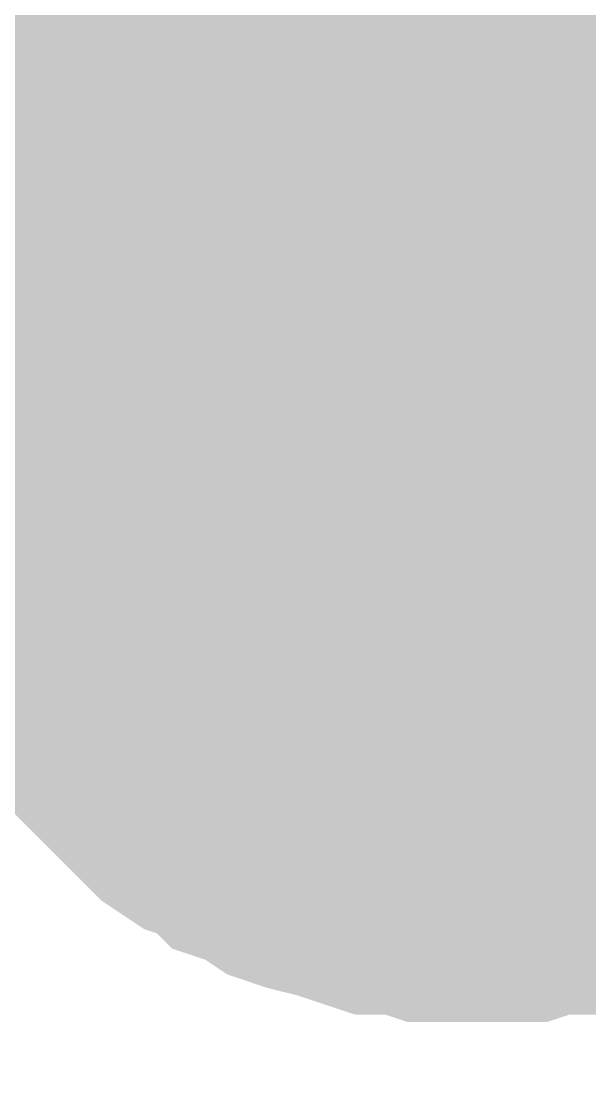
# Model space of a CAD drawing. Header units: inches. Extents: x 0 to 841, y 0 to 594.
# Drawn here: x 191.845 to 192.686, y 363.99 to 365.563 of the extents above; entities that cross this region are included whole.
import ezdxf

# ---------------------------------------------------------------- set-up
doc = ezdxf.new("R2010")
doc.units = ezdxf.units.IN
doc.layers.add('Sheet', color=255, linetype='Continuous')

msp = doc.modelspace()

# ---------------------------------------------------------------- linework, layer by layer
at = {"layer": 'Sheet'}
for points in [[(147.5253, 359.998, 0.7493, 0.7493, 0), (142.5173, 359.998, 0.7493, 0.7493, 0), (142.5173, 377.4936, 0.7493, 0.7493, 0), (192.5196, 377.4936, 0.7493, 0.7493, 0), (192.5196, 364.9951, 0.7493, 0.7493, 0), (187.5227, 364.9951, 0.7493, 0.7493, 0)], [(191.756, 364.9951, 0.2997, 0.2997, 0), (191.756, 365.0288, 0.2997, 0.2997, 0), (191.756, 365.0737, 0.2997, 0.2997, 0), (191.7672, 365.1074, 0.2997, 0.2997, 0), (191.7672, 365.1523, 0.2997, 0.2997, 0), (191.7785, 365.186, 0.2997, 0.2997, 0), (191.7897, 365.2197, 0.2997, 0.2997, 0), (191.8009, 365.2534, 0.2997, 0.2997, 0), (191.8121, 365.2871, 0.2997, 0.2997, 0), (191.8346, 365.3208, 0.2997, 0.2997, 0), (191.8458, 365.3545, 0.2997, 0.2997, 0), (191.8683, 365.3882, 0.2997, 0.2997, 0), (191.8795, 365.4218, 0.2997, 0.2997, 0), (191.902, 365.4443, 0.2997, 0.2997, 0), (191.9244, 365.478, 0.2997, 0.2997, 0), (191.9581, 365.5117, 0.2997, 0.2997, 0), (191.9806, 365.5341, 0.2997, 0.2997, 0), (192.003, 365.5566, 0.2997, 0.2997, 0), (192.0367, 365.5791, 0.2997, 0.2997, 0), (192.0592, 365.6015, 0.2997, 0.2997, 0), (192.0929, 365.624, 0.2997, 0.2997, 0), (192.1265, 365.6464, 0.2997, 0.2997, 0), (192.149, 365.6689, 0.2997, 0.2997, 0), (192.1827, 365.6801, 0.2997, 0.2997, 0), (192.2164, 365.7026, 0.2997, 0.2997, 0), (192.2501, 365.7138, 0.2997, 0.2997, 0)], [(191.756, 364.9951, 0.2997, 0.2997, 0), (191.756, 365.0288, 0.2997, 0.2997, 0), (191.756, 365.0737, 0.2997, 0.2997, 0), (191.7672, 365.1074, 0.2997, 0.2997, 0), (191.7672, 365.1523, 0.2997, 0.2997, 0), (191.7785, 365.186, 0.2997, 0.2997, 0), (191.7897, 365.2197, 0.2997, 0.2997, 0), (191.8009, 365.2534, 0.2997, 0.2997, 0), (191.8121, 365.2871, 0.2997, 0.2997, 0), (191.8346, 365.3208, 0.2997, 0.2997, 0), (191.8458, 365.3545, 0.2997, 0.2997, 0), (191.8683, 365.3882, 0.2997, 0.2997, 0), (191.8795, 365.4218, 0.2997, 0.2997, 0), (191.902, 365.4443, 0.2997, 0.2997, 0), (191.9244, 365.478, 0.2997, 0.2997, 0), (191.9581, 365.5117, 0.2997, 0.2997, 0), (191.9806, 365.5341, 0.2997, 0.2997, 0), (192.003, 365.5566, 0.2997, 0.2997, 0), (192.0367, 365.5791, 0.2997, 0.2997, 0), (192.0592, 365.6015, 0.2997, 0.2997, 0), (192.0929, 365.624, 0.2997, 0.2997, 0), (192.1265, 365.6464, 0.2997, 0.2997, 0), (192.149, 365.6689, 0.2997, 0.2997, 0), (192.1827, 365.6801, 0.2997, 0.2997, 0), (192.2164, 365.7026, 0.2997, 0.2997, 0), (192.2501, 365.7138, 0.2997, 0.2997, 0)], [(191.756, 364.9951, 0.2997, 0.2997, 0), (191.756, 365.0288, 0.2997, 0.2997, 0), (191.756, 365.0737, 0.2997, 0.2997, 0), (191.7672, 365.1074, 0.2997, 0.2997, 0), (191.7672, 365.1523, 0.2997, 0.2997, 0), (191.7785, 365.186, 0.2997, 0.2997, 0), (191.7897, 365.2197, 0.2997, 0.2997, 0), (191.8009, 365.2534, 0.2997, 0.2997, 0), (191.8121, 365.2871, 0.2997, 0.2997, 0), (191.8346, 365.3208, 0.2997, 0.2997, 0), (191.8458, 365.3545, 0.2997, 0.2997, 0), (191.8683, 365.3882, 0.2997, 0.2997, 0), (191.8795, 365.4218, 0.2997, 0.2997, 0), (191.902, 365.4443, 0.2997, 0.2997, 0), (191.9244, 365.478, 0.2997, 0.2997, 0), (191.9581, 365.5117, 0.2997, 0.2997, 0), (191.9806, 365.5341, 0.2997, 0.2997, 0), (192.003, 365.5566, 0.2997, 0.2997, 0), (192.0367, 365.5791, 0.2997, 0.2997, 0), (192.0592, 365.6015, 0.2997, 0.2997, 0), (192.0929, 365.624, 0.2997, 0.2997, 0), (192.1265, 365.6464, 0.2997, 0.2997, 0), (192.149, 365.6689, 0.2997, 0.2997, 0), (192.1827, 365.6801, 0.2997, 0.2997, 0), (192.2164, 365.7026, 0.2997, 0.2997, 0), (192.2501, 365.7138, 0.2997, 0.2997, 0)], [(192.7778, 365.7138, 0.2997, 0.2997, 0), (192.8115, 365.7026, 0.2997, 0.2997, 0), (192.8452, 365.6801, 0.2997, 0.2997, 0)], [(192.7778, 365.7138, 0.2997, 0.2997, 0), (192.8115, 365.7026, 0.2997, 0.2997, 0), (192.8452, 365.6801, 0.2997, 0.2997, 0)], [(192.7778, 365.7138, 0.2997, 0.2997, 0), (192.8115, 365.7026, 0.2997, 0.2997, 0), (192.8452, 365.6801, 0.2997, 0.2997, 0)], [(191.7897, 365.2197, 0.0991, 0.0991, 0), (191.8009, 365.2534, 0.0991, 0.0991, 0), (191.8121, 365.2871, 0.0991, 0.0991, 0), (191.8346, 365.3208, 0.0991, 0.0991, 0), (191.8458, 365.3545, 0.0991, 0.0991, 0), (191.8683, 365.3882, 0.0991, 0.0991, 0), (191.8795, 365.4218, 0.0991, 0.0991, 0), (191.902, 365.4443, 0.0991, 0.0991, 0), (191.9244, 365.478, 0.0991, 0.0991, 0), (191.9581, 365.5117, 0.0991, 0.0991, 0), (191.9806, 365.5341, 0.0991, 0.0991, 0), (192.003, 365.5566, 0.0991, 0.0991, 0), (192.0367, 365.5791, 0.0991, 0.0991, 0), (192.0592, 365.6015, 0.0991, 0.0991, 0), (192.0929, 365.624, 0.0991, 0.0991, 0)], [(191.7897, 365.2197, 0.0991, 0.0991, 0), (191.8009, 365.2534, 0.0991, 0.0991, 0), (191.8121, 365.2871, 0.0991, 0.0991, 0), (191.8346, 365.3208, 0.0991, 0.0991, 0), (191.8458, 365.3545, 0.0991, 0.0991, 0), (191.8683, 365.3882, 0.0991, 0.0991, 0), (191.8795, 365.4218, 0.0991, 0.0991, 0), (191.902, 365.4443, 0.0991, 0.0991, 0), (191.9244, 365.478, 0.0991, 0.0991, 0), (191.9581, 365.5117, 0.0991, 0.0991, 0), (191.9806, 365.5341, 0.0991, 0.0991, 0), (192.003, 365.5566, 0.0991, 0.0991, 0), (192.0367, 365.5791, 0.0991, 0.0991, 0), (192.0592, 365.6015, 0.0991, 0.0991, 0), (192.0929, 365.624, 0.0991, 0.0991, 0)], [(191.7897, 365.2197, 0.0991, 0.0991, 0), (191.8009, 365.2534, 0.0991, 0.0991, 0), (191.8121, 365.2871, 0.0991, 0.0991, 0), (191.8346, 365.3208, 0.0991, 0.0991, 0), (191.8458, 365.3545, 0.0991, 0.0991, 0), (191.8683, 365.3882, 0.0991, 0.0991, 0), (191.8795, 365.4218, 0.0991, 0.0991, 0), (191.902, 365.4443, 0.0991, 0.0991, 0), (191.9244, 365.478, 0.0991, 0.0991, 0), (191.9581, 365.5117, 0.0991, 0.0991, 0), (191.9806, 365.5341, 0.0991, 0.0991, 0), (192.003, 365.5566, 0.0991, 0.0991, 0), (192.0367, 365.5791, 0.0991, 0.0991, 0), (192.0592, 365.6015, 0.0991, 0.0991, 0), (192.0929, 365.624, 0.0991, 0.0991, 0)], [(192.0143, 364.9951, 0.2997, 0.2997, 0), (192.0143, 365.0176, 0.2997, 0.2997, 0), (192.0143, 365.0513, 0.2997, 0.2997, 0), (192.0255, 365.0737, 0.2997, 0.2997, 0), (192.0255, 365.0962, 0.2997, 0.2997, 0), (192.0255, 365.1186, 0.2997, 0.2997, 0), (192.0367, 365.1411, 0.2997, 0.2997, 0), (192.0479, 365.1748, 0.2997, 0.2997, 0), (192.0592, 365.1973, 0.2997, 0.2997, 0), (192.0592, 365.2197, 0.2997, 0.2997, 0), (192.0704, 365.2422, 0.2997, 0.2997, 0), (192.0816, 365.2534, 0.2997, 0.2997, 0), (192.1041, 365.2759, 0.2997, 0.2997, 0), (192.1153, 365.2983, 0.2997, 0.2997, 0), (192.1265, 365.3208, 0.2997, 0.2997, 0), (192.149, 365.332, 0.2997, 0.2997, 0), (192.1602, 365.3545, 0.2997, 0.2997, 0), (192.1827, 365.3657, 0.2997, 0.2997, 0), (192.1939, 365.3882, 0.2997, 0.2997, 0), (192.2164, 365.3994, 0.2997, 0.2997, 0), (192.2388, 365.4106, 0.2997, 0.2997, 0), (192.2613, 365.4331, 0.2997, 0.2997, 0), (192.2725, 365.4443, 0.2997, 0.2997, 0), (192.295, 365.4555, 0.2997, 0.2997, 0), (192.3174, 365.4555, 0.2997, 0.2997, 0), (192.3399, 365.4668, 0.2997, 0.2997, 0), (192.3736, 365.478, 0.2997, 0.2997, 0), (192.396, 365.4892, 0.2997, 0.2997, 0), (192.4185, 365.4892, 0.2997, 0.2997, 0), (192.441, 365.4892, 0.2997, 0.2997, 0), (192.4634, 365.5005, 0.2997, 0.2997, 0), (192.4971, 365.5005, 0.2997, 0.2997, 0), (192.5196, 365.5005, 0.2997, 0.2997, 0)], [(192.0143, 364.9951, 0.2997, 0.2997, 0), (192.0143, 365.0176, 0.2997, 0.2997, 0), (192.0143, 365.0513, 0.2997, 0.2997, 0), (192.0255, 365.0737, 0.2997, 0.2997, 0), (192.0255, 365.0962, 0.2997, 0.2997, 0), (192.0255, 365.1186, 0.2997, 0.2997, 0), (192.0367, 365.1411, 0.2997, 0.2997, 0), (192.0479, 365.1748, 0.2997, 0.2997, 0), (192.0592, 365.1973, 0.2997, 0.2997, 0), (192.0592, 365.2197, 0.2997, 0.2997, 0), (192.0704, 365.2422, 0.2997, 0.2997, 0), (192.0816, 365.2534, 0.2997, 0.2997, 0), (192.1041, 365.2759, 0.2997, 0.2997, 0), (192.1153, 365.2983, 0.2997, 0.2997, 0), (192.1265, 365.3208, 0.2997, 0.2997, 0), (192.149, 365.332, 0.2997, 0.2997, 0), (192.1602, 365.3545, 0.2997, 0.2997, 0), (192.1827, 365.3657, 0.2997, 0.2997, 0), (192.1939, 365.3882, 0.2997, 0.2997, 0), (192.2164, 365.3994, 0.2997, 0.2997, 0), (192.2388, 365.4106, 0.2997, 0.2997, 0), (192.2613, 365.4331, 0.2997, 0.2997, 0), (192.2725, 365.4443, 0.2997, 0.2997, 0), (192.295, 365.4555, 0.2997, 0.2997, 0), (192.3174, 365.4555, 0.2997, 0.2997, 0), (192.3399, 365.4668, 0.2997, 0.2997, 0), (192.3736, 365.478, 0.2997, 0.2997, 0), (192.396, 365.4892, 0.2997, 0.2997, 0), (192.4185, 365.4892, 0.2997, 0.2997, 0), (192.441, 365.4892, 0.2997, 0.2997, 0), (192.4634, 365.5005, 0.2997, 0.2997, 0), (192.4971, 365.5005, 0.2997, 0.2997, 0), (192.5196, 365.5005, 0.2997, 0.2997, 0)], [(192.5196, 365.5005, 0.2997, 0.2997, 0), (192.5196, 365.5005, 0.2997, 0.2997, 0)], [(192.5196, 365.5005, 0.2997, 0.2997, 0), (192.542, 365.5005, 0.2997, 0.2997, 0), (192.5757, 365.5005, 0.2997, 0.2997, 0), (192.5982, 365.4892, 0.2997, 0.2997, 0), (192.6206, 365.4892, 0.2997, 0.2997, 0), (192.6431, 365.4892, 0.2997, 0.2997, 0), (192.6655, 365.478, 0.2997, 0.2997, 0), (192.6992, 365.4668, 0.2997, 0.2997, 0), (192.7217, 365.4555, 0.2997, 0.2997, 0), (192.7441, 365.4555, 0.2997, 0.2997, 0), (192.7666, 365.4443, 0.2997, 0.2997, 0), (192.7778, 365.4331, 0.2997, 0.2997, 0), (192.8003, 365.4106, 0.2997, 0.2997, 0), (192.8227, 365.3994, 0.2997, 0.2997, 0), (192.8452, 365.3882, 0.2997, 0.2997, 0)], [(192.5196, 365.5005, 0.2997, 0.2997, 0), (192.5196, 365.5005, 0.2997, 0.2997, 0)], [(192.5196, 365.5005, 0.2997, 0.2997, 0), (192.542, 365.5005, 0.2997, 0.2997, 0), (192.5757, 365.5005, 0.2997, 0.2997, 0), (192.5982, 365.4892, 0.2997, 0.2997, 0), (192.6206, 365.4892, 0.2997, 0.2997, 0), (192.6431, 365.4892, 0.2997, 0.2997, 0), (192.6655, 365.478, 0.2997, 0.2997, 0), (192.6992, 365.4668, 0.2997, 0.2997, 0), (192.7217, 365.4555, 0.2997, 0.2997, 0), (192.7441, 365.4555, 0.2997, 0.2997, 0), (192.7666, 365.4443, 0.2997, 0.2997, 0), (192.7778, 365.4331, 0.2997, 0.2997, 0), (192.8003, 365.4106, 0.2997, 0.2997, 0), (192.8227, 365.3994, 0.2997, 0.2997, 0), (192.8452, 365.3882, 0.2997, 0.2997, 0)], [(192.0143, 364.9951, 0.0991, 0.0991, 0), (192.0143, 365.0176, 0.0991, 0.0991, 0), (192.0143, 365.0513, 0.0991, 0.0991, 0), (192.0255, 365.0737, 0.0991, 0.0991, 0), (192.0255, 365.0962, 0.0991, 0.0991, 0), (192.0255, 365.1186, 0.0991, 0.0991, 0), (192.0367, 365.1411, 0.0991, 0.0991, 0), (192.0479, 365.1748, 0.0991, 0.0991, 0), (192.0592, 365.1973, 0.0991, 0.0991, 0), (192.0592, 365.2197, 0.0991, 0.0991, 0), (192.0704, 365.2422, 0.0991, 0.0991, 0), (192.0816, 365.2534, 0.0991, 0.0991, 0), (192.1041, 365.2759, 0.0991, 0.0991, 0), (192.1153, 365.2983, 0.0991, 0.0991, 0), (192.1265, 365.3208, 0.0991, 0.0991, 0), (192.149, 365.332, 0.0991, 0.0991, 0), (192.1602, 365.3545, 0.0991, 0.0991, 0), (192.1827, 365.3657, 0.0991, 0.0991, 0), (192.1939, 365.3882, 0.0991, 0.0991, 0), (192.2164, 365.3994, 0.0991, 0.0991, 0), (192.2388, 365.4106, 0.0991, 0.0991, 0), (192.2613, 365.4331, 0.0991, 0.0991, 0), (192.2725, 365.4443, 0.0991, 0.0991, 0), (192.295, 365.4555, 0.0991, 0.0991, 0), (192.3174, 365.4555, 0.0991, 0.0991, 0), (192.3399, 365.4668, 0.0991, 0.0991, 0), (192.3736, 365.478, 0.0991, 0.0991, 0), (192.396, 365.4892, 0.0991, 0.0991, 0), (192.4185, 365.4892, 0.0991, 0.0991, 0), (192.441, 365.4892, 0.0991, 0.0991, 0), (192.4634, 365.5005, 0.0991, 0.0991, 0), (192.4971, 365.5005, 0.0991, 0.0991, 0), (192.5196, 365.5005, 0.0991, 0.0991, 0)], [(192.0143, 364.9951, 0.0991, 0.0991, 0), (192.0143, 365.0176, 0.0991, 0.0991, 0), (192.0143, 365.0513, 0.0991, 0.0991, 0), (192.0255, 365.0737, 0.0991, 0.0991, 0), (192.0255, 365.0962, 0.0991, 0.0991, 0), (192.0255, 365.1186, 0.0991, 0.0991, 0), (192.0367, 365.1411, 0.0991, 0.0991, 0), (192.0479, 365.1748, 0.0991, 0.0991, 0), (192.0592, 365.1973, 0.0991, 0.0991, 0), (192.0592, 365.2197, 0.0991, 0.0991, 0), (192.0704, 365.2422, 0.0991, 0.0991, 0), (192.0816, 365.2534, 0.0991, 0.0991, 0), (192.1041, 365.2759, 0.0991, 0.0991, 0), (192.1153, 365.2983, 0.0991, 0.0991, 0), (192.1265, 365.3208, 0.0991, 0.0991, 0), (192.149, 365.332, 0.0991, 0.0991, 0), (192.1602, 365.3545, 0.0991, 0.0991, 0), (192.1827, 365.3657, 0.0991, 0.0991, 0), (192.1939, 365.3882, 0.0991, 0.0991, 0), (192.2164, 365.3994, 0.0991, 0.0991, 0), (192.2388, 365.4106, 0.0991, 0.0991, 0), (192.2613, 365.4331, 0.0991, 0.0991, 0), (192.2725, 365.4443, 0.0991, 0.0991, 0), (192.295, 365.4555, 0.0991, 0.0991, 0), (192.3174, 365.4555, 0.0991, 0.0991, 0), (192.3399, 365.4668, 0.0991, 0.0991, 0), (192.3736, 365.478, 0.0991, 0.0991, 0), (192.396, 365.4892, 0.0991, 0.0991, 0), (192.4185, 365.4892, 0.0991, 0.0991, 0), (192.441, 365.4892, 0.0991, 0.0991, 0), (192.4634, 365.5005, 0.0991, 0.0991, 0), (192.4971, 365.5005, 0.0991, 0.0991, 0), (192.5196, 365.5005, 0.0991, 0.0991, 0)], [(192.5196, 365.5005, 0.0991, 0.0991, 0), (192.5196, 365.5005, 0.0991, 0.0991, 0)], [(192.5196, 365.5005, 0.0991, 0.0991, 0), (192.542, 365.5005, 0.0991, 0.0991, 0), (192.5757, 365.5005, 0.0991, 0.0991, 0), (192.5982, 365.4892, 0.0991, 0.0991, 0), (192.6206, 365.4892, 0.0991, 0.0991, 0), (192.6431, 365.4892, 0.0991, 0.0991, 0), (192.6655, 365.478, 0.0991, 0.0991, 0), (192.6992, 365.4668, 0.0991, 0.0991, 0), (192.7217, 365.4555, 0.0991, 0.0991, 0), (192.7441, 365.4555, 0.0991, 0.0991, 0)], [(192.5196, 365.5005, 0.0991, 0.0991, 0), (192.5196, 365.5005, 0.0991, 0.0991, 0)], [(192.5196, 365.5005, 0.0991, 0.0991, 0), (192.542, 365.5005, 0.0991, 0.0991, 0), (192.5757, 365.5005, 0.0991, 0.0991, 0), (192.5982, 365.4892, 0.0991, 0.0991, 0), (192.6206, 365.4892, 0.0991, 0.0991, 0), (192.6431, 365.4892, 0.0991, 0.0991, 0), (192.6655, 365.478, 0.0991, 0.0991, 0), (192.6992, 365.4668, 0.0991, 0.0991, 0), (192.7217, 365.4555, 0.0991, 0.0991, 0), (192.7441, 365.4555, 0.0991, 0.0991, 0)], [(197.5164, 364.9951, 0.7493, 0.7493, 0), (192.5196, 364.9951, 0.7493, 0.7493, 0)], [(192.5196, 364.2315, 0.2997, 0.2997, 0), (192.4746, 364.2315, 0.2997, 0.2997, 0), (192.441, 364.2315, 0.2997, 0.2997, 0), (192.4073, 364.2427, 0.2997, 0.2997, 0), (192.3624, 364.2427, 0.2997, 0.2997, 0), (192.3287, 364.254, 0.2997, 0.2997, 0), (192.295, 364.2652, 0.2997, 0.2997, 0), (192.2501, 364.2764, 0.2997, 0.2997, 0), (192.2164, 364.2877, 0.2997, 0.2997, 0), (192.1827, 364.3101, 0.2997, 0.2997, 0), (192.149, 364.3213, 0.2997, 0.2997, 0), (192.1265, 364.3438, 0.2997, 0.2997, 0), (192.0929, 364.355, 0.2997, 0.2997, 0), (192.0592, 364.3775, 0.2997, 0.2997, 0), (192.0367, 364.4, 0.2997, 0.2997, 0), (192.003, 364.4336, 0.2997, 0.2997, 0), (191.9806, 364.4561, 0.2997, 0.2997, 0), (191.9581, 364.4786, 0.2997, 0.2997, 0), (191.9244, 364.5123, 0.2997, 0.2997, 0), (191.902, 364.5347, 0.2997, 0.2997, 0), (191.8795, 364.5684, 0.2997, 0.2997, 0), (191.8683, 364.6021, 0.2997, 0.2997, 0), (191.8458, 364.6245, 0.2997, 0.2997, 0), (191.8346, 364.6582, 0.2997, 0.2997, 0), (191.8121, 364.6919, 0.2997, 0.2997, 0), (191.8009, 364.7256, 0.2997, 0.2997, 0), (191.7897, 364.7705, 0.2997, 0.2997, 0), (191.7785, 364.8042, 0.2997, 0.2997, 0), (191.7672, 364.8379, 0.2997, 0.2997, 0), (191.7672, 364.8828, 0.2997, 0.2997, 0), (191.756, 364.9165, 0.2997, 0.2997, 0), (191.756, 364.9502, 0.2997, 0.2997, 0), (191.756, 364.9951, 0.2997, 0.2997, 0)], [(191.756, 364.9951, 0.2997, 0.2997, 0), (191.756, 364.9951, 0.2997, 0.2997, 0)], [(192.5196, 364.2315, 0.2997, 0.2997, 0), (192.4746, 364.2315, 0.2997, 0.2997, 0), (192.441, 364.2315, 0.2997, 0.2997, 0), (192.4073, 364.2427, 0.2997, 0.2997, 0), (192.3624, 364.2427, 0.2997, 0.2997, 0), (192.3287, 364.254, 0.2997, 0.2997, 0), (192.295, 364.2652, 0.2997, 0.2997, 0), (192.2501, 364.2764, 0.2997, 0.2997, 0), (192.2164, 364.2877, 0.2997, 0.2997, 0), (192.1827, 364.3101, 0.2997, 0.2997, 0), (192.149, 364.3213, 0.2997, 0.2997, 0), (192.1265, 364.3438, 0.2997, 0.2997, 0), (192.0929, 364.355, 0.2997, 0.2997, 0), (192.0592, 364.3775, 0.2997, 0.2997, 0), (192.0367, 364.4, 0.2997, 0.2997, 0), (192.003, 364.4336, 0.2997, 0.2997, 0), (191.9806, 364.4561, 0.2997, 0.2997, 0), (191.9581, 364.4786, 0.2997, 0.2997, 0), (191.9244, 364.5123, 0.2997, 0.2997, 0), (191.902, 364.5347, 0.2997, 0.2997, 0), (191.8795, 364.5684, 0.2997, 0.2997, 0), (191.8683, 364.6021, 0.2997, 0.2997, 0), (191.8458, 364.6245, 0.2997, 0.2997, 0), (191.8346, 364.6582, 0.2997, 0.2997, 0), (191.8121, 364.6919, 0.2997, 0.2997, 0), (191.8009, 364.7256, 0.2997, 0.2997, 0), (191.7897, 364.7705, 0.2997, 0.2997, 0), (191.7785, 364.8042, 0.2997, 0.2997, 0), (191.7672, 364.8379, 0.2997, 0.2997, 0), (191.7672, 364.8828, 0.2997, 0.2997, 0), (191.756, 364.9165, 0.2997, 0.2997, 0), (191.756, 364.9502, 0.2997, 0.2997, 0), (191.756, 364.9951, 0.2997, 0.2997, 0)], [(191.756, 364.9951, 0.2997, 0.2997, 0), (191.756, 364.9951, 0.2997, 0.2997, 0)], [(192.5196, 364.2315, 0.2997, 0.2997, 0), (192.4746, 364.2315, 0.2997, 0.2997, 0), (192.441, 364.2315, 0.2997, 0.2997, 0), (192.4073, 364.2427, 0.2997, 0.2997, 0), (192.3624, 364.2427, 0.2997, 0.2997, 0), (192.3287, 364.254, 0.2997, 0.2997, 0), (192.295, 364.2652, 0.2997, 0.2997, 0), (192.2501, 364.2764, 0.2997, 0.2997, 0), (192.2164, 364.2877, 0.2997, 0.2997, 0), (192.1827, 364.3101, 0.2997, 0.2997, 0), (192.149, 364.3213, 0.2997, 0.2997, 0), (192.1265, 364.3438, 0.2997, 0.2997, 0), (192.0929, 364.355, 0.2997, 0.2997, 0), (192.0592, 364.3775, 0.2997, 0.2997, 0), (192.0367, 364.4, 0.2997, 0.2997, 0), (192.003, 364.4336, 0.2997, 0.2997, 0), (191.9806, 364.4561, 0.2997, 0.2997, 0), (191.9581, 364.4786, 0.2997, 0.2997, 0), (191.9244, 364.5123, 0.2997, 0.2997, 0), (191.902, 364.5347, 0.2997, 0.2997, 0), (191.8795, 364.5684, 0.2997, 0.2997, 0), (191.8683, 364.6021, 0.2997, 0.2997, 0), (191.8458, 364.6245, 0.2997, 0.2997, 0), (191.8346, 364.6582, 0.2997, 0.2997, 0), (191.8121, 364.6919, 0.2997, 0.2997, 0), (191.8009, 364.7256, 0.2997, 0.2997, 0), (191.7897, 364.7705, 0.2997, 0.2997, 0), (191.7785, 364.8042, 0.2997, 0.2997, 0), (191.7672, 364.8379, 0.2997, 0.2997, 0), (191.7672, 364.8828, 0.2997, 0.2997, 0), (191.756, 364.9165, 0.2997, 0.2997, 0), (191.756, 364.9502, 0.2997, 0.2997, 0), (191.756, 364.9951, 0.2997, 0.2997, 0)], [(191.756, 364.9951, 0.2997, 0.2997, 0), (191.756, 364.9951, 0.2997, 0.2997, 0)], [(192.5196, 364.4898, 0.2997, 0.2997, 0), (192.4971, 364.4898, 0.2997, 0.2997, 0), (192.4634, 364.4898, 0.2997, 0.2997, 0), (192.441, 364.501, 0.2997, 0.2997, 0), (192.4185, 364.501, 0.2997, 0.2997, 0), (192.396, 364.501, 0.2997, 0.2997, 0), (192.3736, 364.5123, 0.2997, 0.2997, 0), (192.3399, 364.5235, 0.2997, 0.2997, 0), (192.3174, 364.5347, 0.2997, 0.2997, 0), (192.295, 364.5347, 0.2997, 0.2997, 0), (192.2725, 364.5459, 0.2997, 0.2997, 0), (192.2613, 364.5572, 0.2997, 0.2997, 0), (192.2388, 364.5796, 0.2997, 0.2997, 0), (192.2164, 364.5909, 0.2997, 0.2997, 0), (192.1939, 364.6021, 0.2997, 0.2997, 0), (192.1827, 364.6245, 0.2997, 0.2997, 0), (192.1602, 364.6358, 0.2997, 0.2997, 0), (192.149, 364.6582, 0.2997, 0.2997, 0), (192.1265, 364.6695, 0.2997, 0.2997, 0), (192.1153, 364.6919, 0.2997, 0.2997, 0), (192.1041, 364.7144, 0.2997, 0.2997, 0), (192.0816, 364.7368, 0.2997, 0.2997, 0), (192.0704, 364.7481, 0.2997, 0.2997, 0), (192.0592, 364.7705, 0.2997, 0.2997, 0), (192.0592, 364.793, 0.2997, 0.2997, 0), (192.0479, 364.8154, 0.2997, 0.2997, 0), (192.0367, 364.8491, 0.2997, 0.2997, 0), (192.0255, 364.8716, 0.2997, 0.2997, 0), (192.0255, 364.8941, 0.2997, 0.2997, 0), (192.0255, 364.9165, 0.2997, 0.2997, 0), (192.0143, 364.939, 0.2997, 0.2997, 0), (192.0143, 364.9727, 0.2997, 0.2997, 0), (192.0143, 364.9951, 0.2997, 0.2997, 0)], [(192.0143, 364.9951, 0.2997, 0.2997, 0), (192.0143, 364.9951, 0.2997, 0.2997, 0)], [(192.5196, 364.4898, 0.2997, 0.2997, 0), (192.4971, 364.4898, 0.2997, 0.2997, 0), (192.4634, 364.4898, 0.2997, 0.2997, 0), (192.441, 364.501, 0.2997, 0.2997, 0), (192.4185, 364.501, 0.2997, 0.2997, 0), (192.396, 364.501, 0.2997, 0.2997, 0), (192.3736, 364.5123, 0.2997, 0.2997, 0), (192.3399, 364.5235, 0.2997, 0.2997, 0), (192.3174, 364.5347, 0.2997, 0.2997, 0), (192.295, 364.5347, 0.2997, 0.2997, 0), (192.2725, 364.5459, 0.2997, 0.2997, 0), (192.2613, 364.5572, 0.2997, 0.2997, 0), (192.2388, 364.5796, 0.2997, 0.2997, 0), (192.2164, 364.5909, 0.2997, 0.2997, 0), (192.1939, 364.6021, 0.2997, 0.2997, 0), (192.1827, 364.6245, 0.2997, 0.2997, 0), (192.1602, 364.6358, 0.2997, 0.2997, 0), (192.149, 364.6582, 0.2997, 0.2997, 0), (192.1265, 364.6695, 0.2997, 0.2997, 0), (192.1153, 364.6919, 0.2997, 0.2997, 0), (192.1041, 364.7144, 0.2997, 0.2997, 0), (192.0816, 364.7368, 0.2997, 0.2997, 0), (192.0704, 364.7481, 0.2997, 0.2997, 0), (192.0592, 364.7705, 0.2997, 0.2997, 0), (192.0592, 364.793, 0.2997, 0.2997, 0), (192.0479, 364.8154, 0.2997, 0.2997, 0), (192.0367, 364.8491, 0.2997, 0.2997, 0), (192.0255, 364.8716, 0.2997, 0.2997, 0), (192.0255, 364.8941, 0.2997, 0.2997, 0), (192.0255, 364.9165, 0.2997, 0.2997, 0), (192.0143, 364.939, 0.2997, 0.2997, 0), (192.0143, 364.9727, 0.2997, 0.2997, 0), (192.0143, 364.9951, 0.2997, 0.2997, 0)], [(192.0143, 364.9951, 0.2997, 0.2997, 0), (192.0143, 364.9951, 0.2997, 0.2997, 0)], [(197.5164, 364.9951, 0.2997, 0.2997, 0), (192.5196, 364.9951, 0.2997, 0.2997, 0)], [(192.5196, 364.4898, 0.0991, 0.0991, 0), (192.4971, 364.4898, 0.0991, 0.0991, 0), (192.4634, 364.4898, 0.0991, 0.0991, 0), (192.441, 364.501, 0.0991, 0.0991, 0), (192.4185, 364.501, 0.0991, 0.0991, 0), (192.396, 364.501, 0.0991, 0.0991, 0), (192.3736, 364.5123, 0.0991, 0.0991, 0), (192.3399, 364.5235, 0.0991, 0.0991, 0), (192.3174, 364.5347, 0.0991, 0.0991, 0), (192.295, 364.5347, 0.0991, 0.0991, 0), (192.2725, 364.5459, 0.0991, 0.0991, 0), (192.2613, 364.5572, 0.0991, 0.0991, 0), (192.2388, 364.5796, 0.0991, 0.0991, 0), (192.2164, 364.5909, 0.0991, 0.0991, 0), (192.1939, 364.6021, 0.0991, 0.0991, 0), (192.1827, 364.6245, 0.0991, 0.0991, 0), (192.1602, 364.6358, 0.0991, 0.0991, 0), (192.149, 364.6582, 0.0991, 0.0991, 0), (192.1265, 364.6695, 0.0991, 0.0991, 0), (192.1153, 364.6919, 0.0991, 0.0991, 0), (192.1041, 364.7144, 0.0991, 0.0991, 0), (192.0816, 364.7368, 0.0991, 0.0991, 0), (192.0704, 364.7481, 0.0991, 0.0991, 0), (192.0592, 364.7705, 0.0991, 0.0991, 0), (192.0592, 364.793, 0.0991, 0.0991, 0), (192.0479, 364.8154, 0.0991, 0.0991, 0), (192.0367, 364.8491, 0.0991, 0.0991, 0), (192.0255, 364.8716, 0.0991, 0.0991, 0), (192.0255, 364.8941, 0.0991, 0.0991, 0), (192.0255, 364.9165, 0.0991, 0.0991, 0), (192.0143, 364.939, 0.0991, 0.0991, 0), (192.0143, 364.9727, 0.0991, 0.0991, 0), (192.0143, 364.9951, 0.0991, 0.0991, 0)], [(192.0143, 364.9951, 0.0991, 0.0991, 0), (192.0143, 364.9951, 0.0991, 0.0991, 0)], [(192.5196, 364.4898, 0.0991, 0.0991, 0), (192.4971, 364.4898, 0.0991, 0.0991, 0), (192.4634, 364.4898, 0.0991, 0.0991, 0), (192.441, 364.501, 0.0991, 0.0991, 0), (192.4185, 364.501, 0.0991, 0.0991, 0), (192.396, 364.501, 0.0991, 0.0991, 0), (192.3736, 364.5123, 0.0991, 0.0991, 0), (192.3399, 364.5235, 0.0991, 0.0991, 0), (192.3174, 364.5347, 0.0991, 0.0991, 0), (192.295, 364.5347, 0.0991, 0.0991, 0), (192.2725, 364.5459, 0.0991, 0.0991, 0), (192.2613, 364.5572, 0.0991, 0.0991, 0), (192.2388, 364.5796, 0.0991, 0.0991, 0), (192.2164, 364.5909, 0.0991, 0.0991, 0), (192.1939, 364.6021, 0.0991, 0.0991, 0), (192.1827, 364.6245, 0.0991, 0.0991, 0), (192.1602, 364.6358, 0.0991, 0.0991, 0), (192.149, 364.6582, 0.0991, 0.0991, 0), (192.1265, 364.6695, 0.0991, 0.0991, 0), (192.1153, 364.6919, 0.0991, 0.0991, 0), (192.1041, 364.7144, 0.0991, 0.0991, 0), (192.0816, 364.7368, 0.0991, 0.0991, 0), (192.0704, 364.7481, 0.0991, 0.0991, 0), (192.0592, 364.7705, 0.0991, 0.0991, 0), (192.0592, 364.793, 0.0991, 0.0991, 0), (192.0479, 364.8154, 0.0991, 0.0991, 0), (192.0367, 364.8491, 0.0991, 0.0991, 0), (192.0255, 364.8716, 0.0991, 0.0991, 0), (192.0255, 364.8941, 0.0991, 0.0991, 0), (192.0255, 364.9165, 0.0991, 0.0991, 0), (192.0143, 364.939, 0.0991, 0.0991, 0), (192.0143, 364.9727, 0.0991, 0.0991, 0), (192.0143, 364.9951, 0.0991, 0.0991, 0)], [(192.0143, 364.9951, 0.0991, 0.0991, 0), (192.0143, 364.9951, 0.0991, 0.0991, 0)], [(192.5196, 364.2315, 0.0991, 0.0991, 0), (192.4746, 364.2315, 0.0991, 0.0991, 0), (192.441, 364.2315, 0.0991, 0.0991, 0), (192.4073, 364.2427, 0.0991, 0.0991, 0), (192.3624, 364.2427, 0.0991, 0.0991, 0), (192.3287, 364.254, 0.0991, 0.0991, 0), (192.295, 364.2652, 0.0991, 0.0991, 0), (192.2501, 364.2764, 0.0991, 0.0991, 0), (192.2164, 364.2877, 0.0991, 0.0991, 0), (192.1827, 364.3101, 0.0991, 0.0991, 0), (192.149, 364.3213, 0.0991, 0.0991, 0), (192.1265, 364.3438, 0.0991, 0.0991, 0), (192.0929, 364.355, 0.0991, 0.0991, 0), (192.0592, 364.3775, 0.0991, 0.0991, 0), (192.0367, 364.4, 0.0991, 0.0991, 0), (192.003, 364.4336, 0.0991, 0.0991, 0), (191.9806, 364.4561, 0.0991, 0.0991, 0), (191.9581, 364.4786, 0.0991, 0.0991, 0), (191.9244, 364.5123, 0.0991, 0.0991, 0), (191.902, 364.5347, 0.0991, 0.0991, 0), (191.8795, 364.5684, 0.0991, 0.0991, 0), (191.8683, 364.6021, 0.0991, 0.0991, 0), (191.8458, 364.6245, 0.0991, 0.0991, 0), (191.8346, 364.6582, 0.0991, 0.0991, 0), (191.8121, 364.6919, 0.0991, 0.0991, 0), (191.8009, 364.7256, 0.0991, 0.0991, 0), (191.7897, 364.7705, 0.0991, 0.0991, 0)], [(192.5196, 364.2315, 0.0991, 0.0991, 0), (192.4746, 364.2315, 0.0991, 0.0991, 0), (192.441, 364.2315, 0.0991, 0.0991, 0), (192.4073, 364.2427, 0.0991, 0.0991, 0), (192.3624, 364.2427, 0.0991, 0.0991, 0), (192.3287, 364.254, 0.0991, 0.0991, 0), (192.295, 364.2652, 0.0991, 0.0991, 0), (192.2501, 364.2764, 0.0991, 0.0991, 0), (192.2164, 364.2877, 0.0991, 0.0991, 0), (192.1827, 364.3101, 0.0991, 0.0991, 0), (192.149, 364.3213, 0.0991, 0.0991, 0), (192.1265, 364.3438, 0.0991, 0.0991, 0), (192.0929, 364.355, 0.0991, 0.0991, 0), (192.0592, 364.3775, 0.0991, 0.0991, 0), (192.0367, 364.4, 0.0991, 0.0991, 0), (192.003, 364.4336, 0.0991, 0.0991, 0), (191.9806, 364.4561, 0.0991, 0.0991, 0), (191.9581, 364.4786, 0.0991, 0.0991, 0), (191.9244, 364.5123, 0.0991, 0.0991, 0), (191.902, 364.5347, 0.0991, 0.0991, 0), (191.8795, 364.5684, 0.0991, 0.0991, 0), (191.8683, 364.6021, 0.0991, 0.0991, 0), (191.8458, 364.6245, 0.0991, 0.0991, 0), (191.8346, 364.6582, 0.0991, 0.0991, 0), (191.8121, 364.6919, 0.0991, 0.0991, 0), (191.8009, 364.7256, 0.0991, 0.0991, 0), (191.7897, 364.7705, 0.0991, 0.0991, 0)], [(192.5196, 364.2315, 0.0991, 0.0991, 0), (192.4746, 364.2315, 0.0991, 0.0991, 0), (192.441, 364.2315, 0.0991, 0.0991, 0), (192.4073, 364.2427, 0.0991, 0.0991, 0), (192.3624, 364.2427, 0.0991, 0.0991, 0), (192.3287, 364.254, 0.0991, 0.0991, 0), (192.295, 364.2652, 0.0991, 0.0991, 0), (192.2501, 364.2764, 0.0991, 0.0991, 0), (192.2164, 364.2877, 0.0991, 0.0991, 0), (192.1827, 364.3101, 0.0991, 0.0991, 0), (192.149, 364.3213, 0.0991, 0.0991, 0), (192.1265, 364.3438, 0.0991, 0.0991, 0), (192.0929, 364.355, 0.0991, 0.0991, 0), (192.0592, 364.3775, 0.0991, 0.0991, 0), (192.0367, 364.4, 0.0991, 0.0991, 0), (192.003, 364.4336, 0.0991, 0.0991, 0), (191.9806, 364.4561, 0.0991, 0.0991, 0), (191.9581, 364.4786, 0.0991, 0.0991, 0), (191.9244, 364.5123, 0.0991, 0.0991, 0), (191.902, 364.5347, 0.0991, 0.0991, 0), (191.8795, 364.5684, 0.0991, 0.0991, 0), (191.8683, 364.6021, 0.0991, 0.0991, 0), (191.8458, 364.6245, 0.0991, 0.0991, 0), (191.8346, 364.6582, 0.0991, 0.0991, 0), (191.8121, 364.6919, 0.0991, 0.0991, 0), (191.8009, 364.7256, 0.0991, 0.0991, 0), (191.7897, 364.7705, 0.0991, 0.0991, 0)], [(192.8452, 364.6021, 0.2997, 0.2997, 0), (192.8227, 364.5909, 0.2997, 0.2997, 0), (192.8003, 364.5796, 0.2997, 0.2997, 0), (192.7778, 364.5572, 0.2997, 0.2997, 0), (192.7666, 364.5459, 0.2997, 0.2997, 0), (192.7441, 364.5347, 0.2997, 0.2997, 0), (192.7217, 364.5347, 0.2997, 0.2997, 0), (192.6992, 364.5235, 0.2997, 0.2997, 0), (192.6655, 364.5123, 0.2997, 0.2997, 0), (192.6431, 364.501, 0.2997, 0.2997, 0), (192.6206, 364.501, 0.2997, 0.2997, 0), (192.5982, 364.501, 0.2997, 0.2997, 0), (192.5757, 364.4898, 0.2997, 0.2997, 0), (192.542, 364.4898, 0.2997, 0.2997, 0), (192.5196, 364.4898, 0.2997, 0.2997, 0)], [(192.8452, 364.6021, 0.2997, 0.2997, 0), (192.8227, 364.5909, 0.2997, 0.2997, 0), (192.8003, 364.5796, 0.2997, 0.2997, 0), (192.7778, 364.5572, 0.2997, 0.2997, 0), (192.7666, 364.5459, 0.2997, 0.2997, 0), (192.7441, 364.5347, 0.2997, 0.2997, 0), (192.7217, 364.5347, 0.2997, 0.2997, 0), (192.6992, 364.5235, 0.2997, 0.2997, 0), (192.6655, 364.5123, 0.2997, 0.2997, 0), (192.6431, 364.501, 0.2997, 0.2997, 0), (192.6206, 364.501, 0.2997, 0.2997, 0), (192.5982, 364.501, 0.2997, 0.2997, 0), (192.5757, 364.4898, 0.2997, 0.2997, 0), (192.542, 364.4898, 0.2997, 0.2997, 0), (192.5196, 364.4898, 0.2997, 0.2997, 0)], [(192.7441, 364.5347, 0.0991, 0.0991, 0), (192.7217, 364.5347, 0.0991, 0.0991, 0), (192.6992, 364.5235, 0.0991, 0.0991, 0), (192.6655, 364.5123, 0.0991, 0.0991, 0), (192.6431, 364.501, 0.0991, 0.0991, 0), (192.6206, 364.501, 0.0991, 0.0991, 0), (192.5982, 364.501, 0.0991, 0.0991, 0), (192.5757, 364.4898, 0.0991, 0.0991, 0), (192.542, 364.4898, 0.0991, 0.0991, 0), (192.5196, 364.4898, 0.0991, 0.0991, 0)], [(192.7441, 364.5347, 0.0991, 0.0991, 0), (192.7217, 364.5347, 0.0991, 0.0991, 0), (192.6992, 364.5235, 0.0991, 0.0991, 0), (192.6655, 364.5123, 0.0991, 0.0991, 0), (192.6431, 364.501, 0.0991, 0.0991, 0), (192.6206, 364.501, 0.0991, 0.0991, 0), (192.5982, 364.501, 0.0991, 0.0991, 0), (192.5757, 364.4898, 0.0991, 0.0991, 0), (192.542, 364.4898, 0.0991, 0.0991, 0), (192.5196, 364.4898, 0.0991, 0.0991, 0)], [(192.8452, 364.3101, 0.2997, 0.2997, 0), (192.8115, 364.2877, 0.2997, 0.2997, 0), (192.7778, 364.2764, 0.2997, 0.2997, 0), (192.7441, 364.2652, 0.2997, 0.2997, 0), (192.7105, 364.254, 0.2997, 0.2997, 0), (192.6768, 364.2427, 0.2997, 0.2997, 0), (192.6318, 364.2427, 0.2997, 0.2997, 0), (192.5982, 364.2315, 0.2997, 0.2997, 0), (192.5532, 364.2315, 0.2997, 0.2997, 0), (192.5196, 364.2315, 0.2997, 0.2997, 0)], [(192.8452, 364.3101, 0.2997, 0.2997, 0), (192.8115, 364.2877, 0.2997, 0.2997, 0), (192.7778, 364.2764, 0.2997, 0.2997, 0), (192.7441, 364.2652, 0.2997, 0.2997, 0), (192.7105, 364.254, 0.2997, 0.2997, 0), (192.6768, 364.2427, 0.2997, 0.2997, 0), (192.6318, 364.2427, 0.2997, 0.2997, 0), (192.5982, 364.2315, 0.2997, 0.2997, 0), (192.5532, 364.2315, 0.2997, 0.2997, 0), (192.5196, 364.2315, 0.2997, 0.2997, 0)], [(192.8452, 364.3101, 0.2997, 0.2997, 0), (192.8115, 364.2877, 0.2997, 0.2997, 0), (192.7778, 364.2764, 0.2997, 0.2997, 0), (192.7441, 364.2652, 0.2997, 0.2997, 0), (192.7105, 364.254, 0.2997, 0.2997, 0), (192.6768, 364.2427, 0.2997, 0.2997, 0), (192.6318, 364.2427, 0.2997, 0.2997, 0), (192.5982, 364.2315, 0.2997, 0.2997, 0), (192.5532, 364.2315, 0.2997, 0.2997, 0), (192.5196, 364.2315, 0.2997, 0.2997, 0)], [(192.7441, 364.2652, 0.0991, 0.0991, 0), (192.7105, 364.254, 0.0991, 0.0991, 0), (192.6768, 364.2427, 0.0991, 0.0991, 0), (192.6318, 364.2427, 0.0991, 0.0991, 0), (192.5982, 364.2315, 0.0991, 0.0991, 0), (192.5532, 364.2315, 0.0991, 0.0991, 0), (192.5196, 364.2315, 0.0991, 0.0991, 0)], [(192.7441, 364.2652, 0.0991, 0.0991, 0), (192.7105, 364.254, 0.0991, 0.0991, 0), (192.6768, 364.2427, 0.0991, 0.0991, 0), (192.6318, 364.2427, 0.0991, 0.0991, 0), (192.5982, 364.2315, 0.0991, 0.0991, 0), (192.5532, 364.2315, 0.0991, 0.0991, 0), (192.5196, 364.2315, 0.0991, 0.0991, 0)], [(192.7441, 364.2652, 0.0991, 0.0991, 0), (192.7105, 364.254, 0.0991, 0.0991, 0), (192.6768, 364.2427, 0.0991, 0.0991, 0), (192.6318, 364.2427, 0.0991, 0.0991, 0), (192.5982, 364.2315, 0.0991, 0.0991, 0), (192.5532, 364.2315, 0.0991, 0.0991, 0), (192.5196, 364.2315, 0.0991, 0.0991, 0)]]:
    msp.add_lwpolyline(points, format="xyseb", dxfattribs=at)
msp.add_lwpolyline([(192.246, 365, 0.508, 0.508, 1), (192.754, 365, 0.508, 0.508, 1)], format="xyseb", close=True, dxfattribs=at)

doc.saveas('drawing.dxf')
